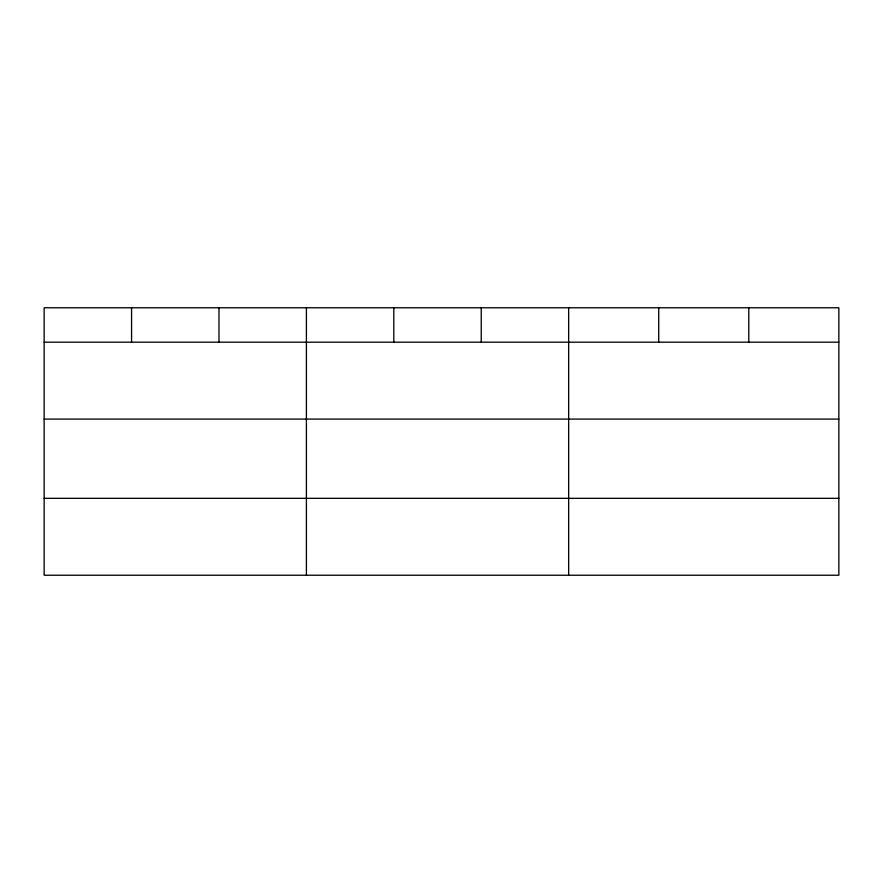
<?xml version="1.0" encoding="UTF-8"?>
<svg xmlns="http://www.w3.org/2000/svg" width="883" height="883" viewBox="0 0 883 883"><rect width="100%" height="100%" fill="white"/><g stroke="black" fill="none" stroke-linecap="round" stroke-linejoin="round"><path stroke-width="1.32" d="M838.85 419.083L838.85 307.77L44.15 307.77L44.15 575.23L838.85 575.23L838.85 419.083L44.15 419.083M44.15 342.185L838.85 342.185M44.15 498.321L838.85 498.321M748.784 307.77L748.784 342.185M658.718 307.77L658.718 342.185M568.652 307.77L568.652 575.23M481.235 307.77L481.235 342.185M393.818 307.77L393.818 342.185M306.401 307.77L306.401 575.23M218.984 307.77L218.984 342.185M131.567 307.77L131.567 342.185"/></g></svg>
